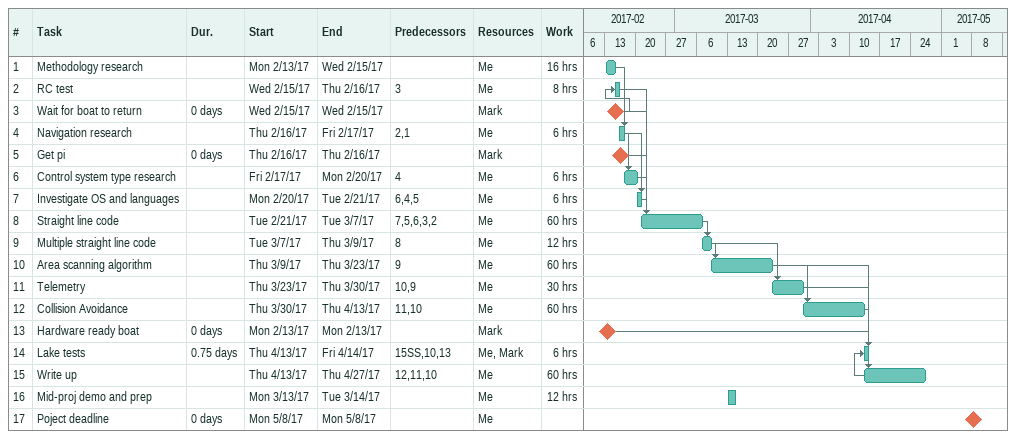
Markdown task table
| ID | Task | Duration | Start | Finish | Predecessors | Resources | Work (h) |
|---|---|---|---|---|---|---|---|
| 1 | Methodology research |  | 2017-02-13 | 2017-02-15 |  | Me | 16 |
| 2 | RC test |  | 2017-02-15 | 2017-02-16 | 3 | Me | 8 |
| 3 | Wait for boat to return | 0d | 2017-02-15 | 2017-02-15 |  | Mark |  |
| 4 | Navigation research |  | 2017-02-16 | 2017-02-17 | 2, 1 | Me | 6 |
| 5 | Get pi | 0d | 2017-02-16 | 2017-02-16 |  | Mark |  |
| 6 | Control system type research |  | 2017-02-17 | 2017-02-20 | 4 | Me | 6 |
| 7 | Investigate OS and languages |  | 2017-02-20 | 2017-02-21 | 6, 4, 5 | Me | 6 |
| 8 | Straight line code |  | 2017-02-21 | 2017-03-07 | 7, 5, 6, 3, 2 | Me | 60 |
| 9 | Multiple straight line code |  | 2017-03-07 | 2017-03-09 | 8 | Me | 12 |
| 10 | Area scanning algorithm |  | 2017-03-09 | 2017-03-23 | 9 | Me | 60 |
| 11 | Telemetry |  | 2017-03-23 | 2017-03-30 | 10, 9 | Me | 30 |
| 12 | Collision Avoidance |  | 2017-03-30 | 2017-04-13 | 11, 10 | Me | 60 |
| 13 | Hardware ready boat | 0d | 2017-02-13 | 2017-02-13 |  | Mark |  |
| 14 | Lake tests | 0.75d | 2017-04-13 | 2017-04-14 | 15SS, 10, 13 | Me, Mark | 6 |
| 15 | Write up |  | 2017-04-13 | 2017-04-27 | 12, 11, 10 | Me | 60 |
| 16 | Mid-proj demo and prep |  | 2017-03-13 | 2017-03-14 |  | Me | 12 |
| 17 | Poject deadline | 0d | 2017-05-08 | 2017-05-08 |  | Me |  |
